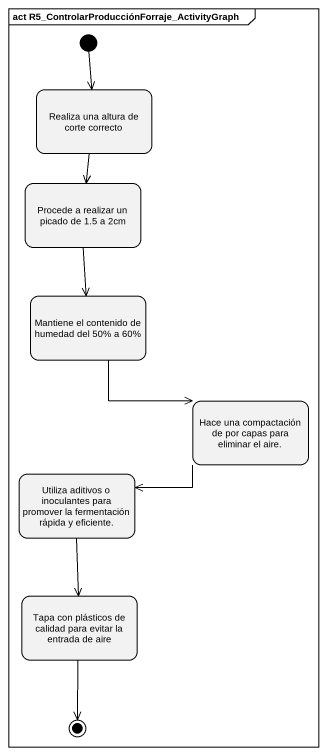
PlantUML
@startuml
mainframe act R5_ControlarProducciónForraje_ActivityGraph
hide empty description
state "Realiza una altura de corte correcto" as Realiza_una_altura_de_corte
state "Procede a realizar un picado de 1.5 a 2cm" as Procede_a_realizar_un
state "Mantiene el contenido de humedad del 50% a 60%" as Mantiene_el_contenido_de
state "Hace una compactación de por capas para eliminar el aire." as Hace_una_compactación_de
state "Utiliza aditivos o inoculantes para promover la fermentación rápida y eficiente." as Utiliza_aditivos_o
state "Tapa con plásticos de calidad para evitar la entrada de aire" as Tapa_con_plásticos_de
[*] --> Realiza_una_altura_de_corte
Realiza_una_altura_de_corte --> Procede_a_realizar_un
Procede_a_realizar_un --> Mantiene_el_contenido_de
Mantiene_el_contenido_de --> Hace_una_compactación_de
Hace_una_compactación_de -left-> Utiliza_aditivos_o
Utiliza_aditivos_o --> Tapa_con_plásticos_de
Tapa_con_plásticos_de --> [*]
@enduml
